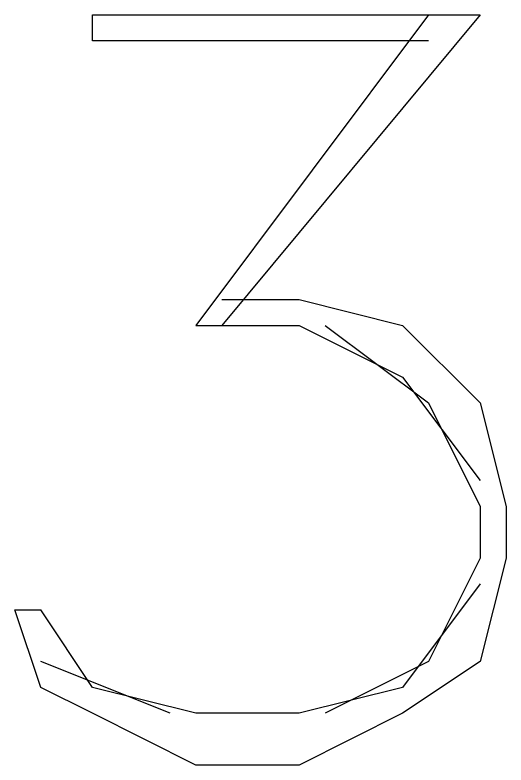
# Model space of a CAD drawing. Header units: millimetres. Extents: x 43 to 809, y -752 to -31.
# Drawn here: x 273.88 to 276.16, y -35.8 to -32.32 of the extents above; entities that cross this region are included whole.
import ezdxf

# ---------------------------------------------------------------- set-up
doc = ezdxf.new("R2010")
doc.units = ezdxf.units.MM
doc.layers.add('PDF_LINES', color=4, linetype='Continuous')

msp = doc.modelspace()

# ---------------------------------------------------------------- linework, layer by layer
at = {"layer": 'PDF_LINES'}
for p, q in [((274.24, -32.44), (274.24, -32.32)), ((274.24, -32.32), (276.04, -32.32)), ((275.8, -32.32), (274.72, -33.76)), ((276.04, -32.32), (274.84, -33.76)), ((275.8, -32.44), (274.24, -32.44)), ((274.84, -33.64), (275.2, -33.64)), ((275.2, -33.64), (275.68, -33.76)), ((274.72, -33.76), (275.2, -33.76)), ((275.2, -33.76), (275.68, -34)), ((275.32, -33.76), (275.8, -34.12)), ((275.68, -33.76), (276.04, -34.12)), ((275.68, -34), (276.04, -34.48)), ((275.8, -34.12), (276.04, -34.6)), ((276.04, -34.12), (276.16, -34.6)), ((276.04, -34.6), (276.04, -34.84)), ((276.16, -34.6), (276.16, -34.84)), ((276.04, -34.84), (275.8, -35.32)), ((276.16, -34.84), (276.04, -35.32)), ((276.04, -34.96), (275.68, -35.44)), ((274, -35.44), (273.88, -35.08)), ((273.88, -35.08), (274, -35.08)), ((274.24, -35.44), (274, -35.08)), ((274.6, -35.56), (274, -35.32)), ((275.8, -35.32), (275.32, -35.56)), ((276.04, -35.32), (275.68, -35.56)), ((274.24, -35.56), (274, -35.44)), ((274.72, -35.56), (274.24, -35.44)), ((275.68, -35.44), (275.2, -35.56)), ((274.72, -35.8), (274.24, -35.56)), ((275.2, -35.56), (274.72, -35.56)), ((275.68, -35.56), (275.2, -35.8)), ((275.2, -35.8), (274.72, -35.8))]:
    msp.add_line(p, q, dxfattribs=at)

doc.saveas('drawing.dxf')
